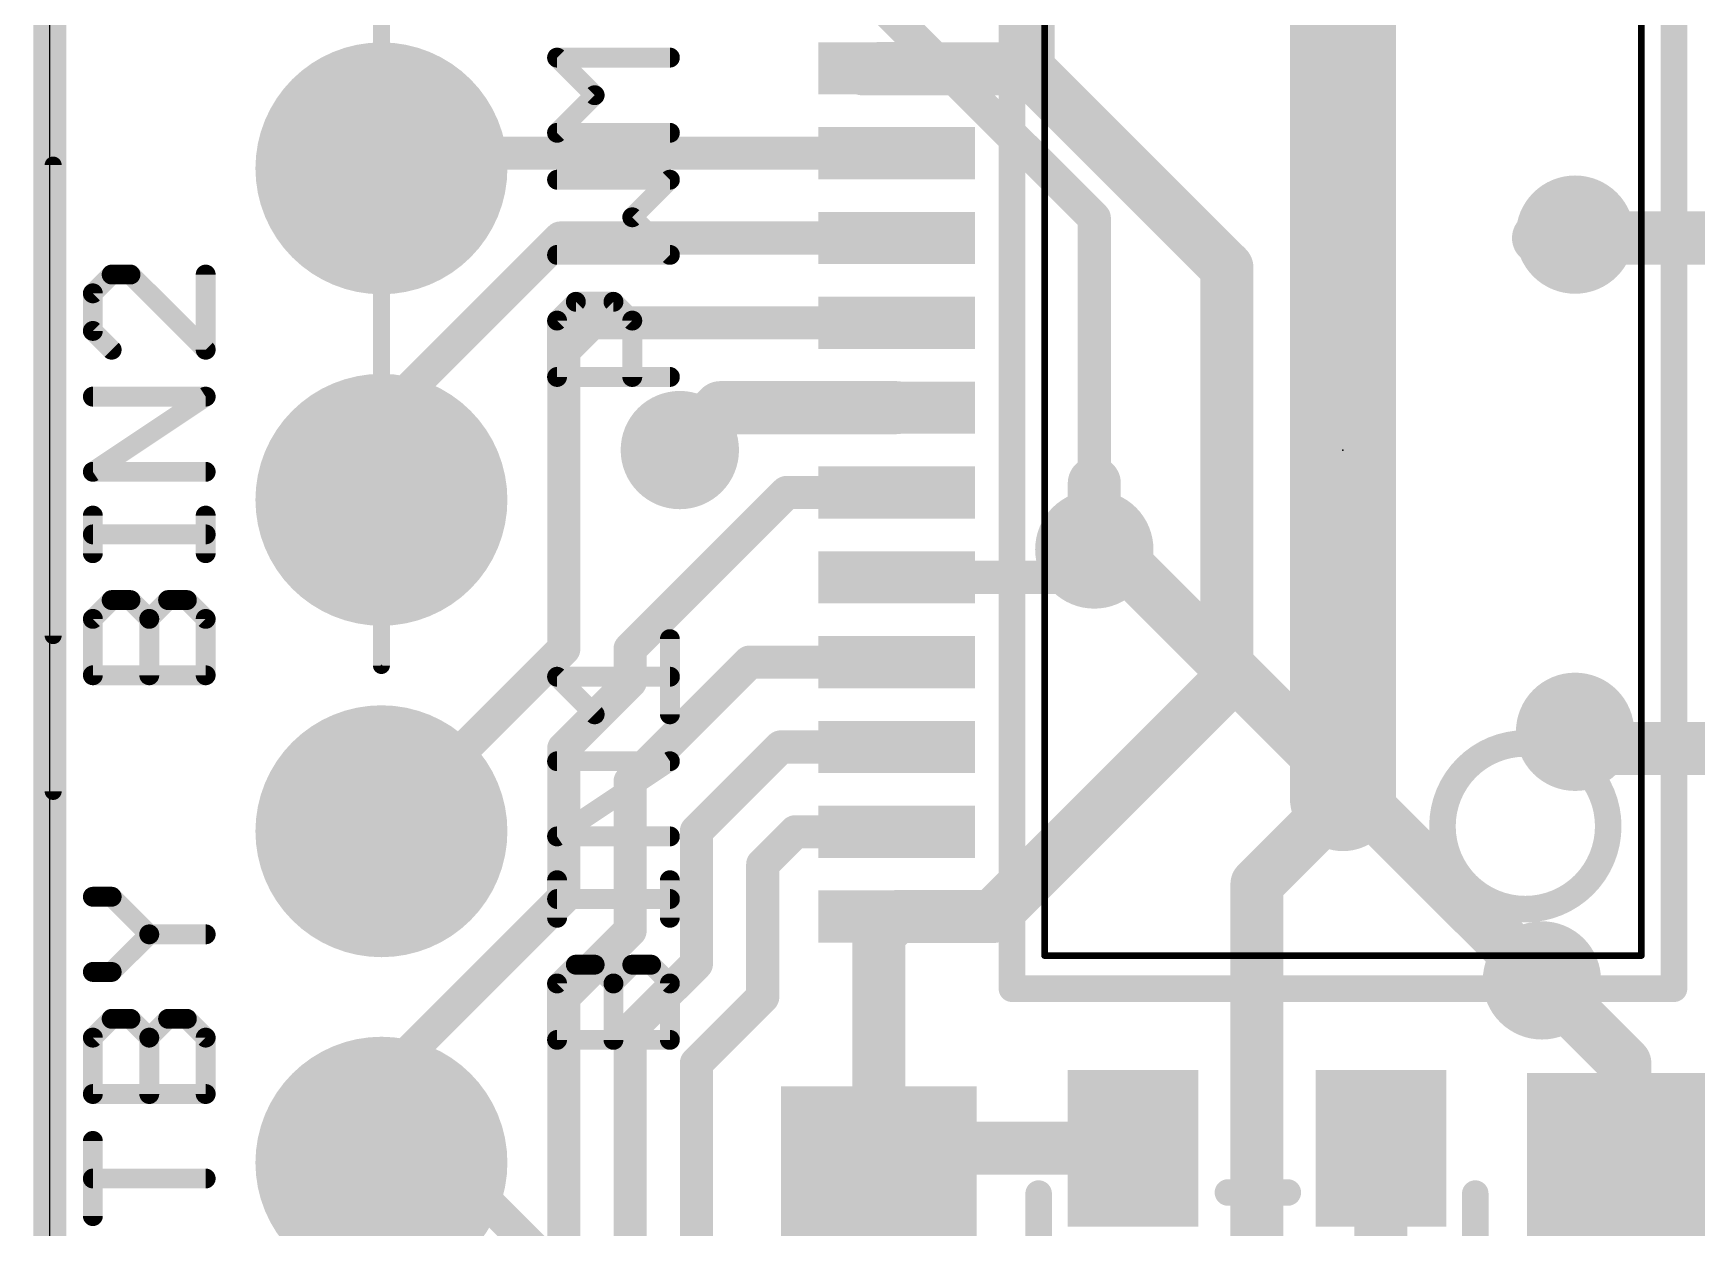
# Model space of a CAD drawing. Extents: x -5.2 to 31.1, y -9.3 to 38.1.
# Drawn here: x -0.13 to 12.62, y 9.03 to 18.18 of the extents above; entities that cross this region are included whole.
import ezdxf

# ---------------------------------------------------------------- set-up
doc = ezdxf.new("R2010")
doc.units = 0
for name, color, linetype in [('1', 12, 'CONTINUOUS'), ('16', 132, 'CONTINUOUS'), ('17', 110, 'CONTINUOUS'), ('18', 110, 'CONTINUOUS'), ('20', 53, 'CONTINUOUS'), ('21', 40, 'CONTINUOUS'), ('23', 40, 'CONTINUOUS'), ('47', 253, 'CONTINUOUS')]:
    doc.layers.add(name, color=color, linetype=linetype)

# ---------------------------------------------------------------- blocks, each defined once
blk = doc.blocks.new('RECT')
blk.add_solid([(-0.5, -0.5), (0.5, -0.5), (-0.5, 0.5), (0.5, 0.5)])
blk = doc.blocks.new('ROUNDP')
at = {"const_width": 0.5}
blk.add_lwpolyline([(0, -0.25, 1), (0, 0.25, 1), (0, -0.25)], format="xyb", dxfattribs=at)
blk = doc.blocks.new('ROUNDV')
at = {"const_width": 0.5}
blk.add_lwpolyline([(0, -0.25, 1), (0, 0.25, 1), (0, -0.25)], format="xyb", dxfattribs=at)

msp = doc.modelspace()

# ---------------------------------------------------------------- linework, layer by layer
at = {"layer": '1'}
for points, const_width in [([(9.906, 12.319), (9.906, 19.558)], 0.8128), ([(7.493, 18.561), (7.493, 17.907)], 0.4064), ([(6.232, 17.907), (6.486, 17.911)], 0.4064), ([(7.493, 17.907), (6.232, 17.907)], 0.4064), ([(9.017, 16.383), (7.493, 17.907)], 0.4064), ([(2.656, 17.261), (2.54, 17.145)], 0.254), ([(6.486, 17.261), (2.656, 17.261)], 0.254), ([(11.404, 16.611), (11.684, 16.637)], 0.4064), ([(3.911, 16.611), (2.54, 15.24)], 0.254), ([(6.486, 16.611), (3.911, 16.611)], 0.254), ([(13.326, 16.611), (11.404, 16.611)], 0.4064), ([(9.017, 13.208), (9.017, 16.383)], 0.4064), ([(4.15, 15.961), (3.937, 15.748)], 0.254), ([(6.486, 15.961), (4.15, 15.961)], 0.254), ([(3.937, 15.748), (3.937, 13.462)], 0.254), ([(5.136, 15.311), (4.826, 14.986)], 0.4064), ([(6.486, 15.311), (5.136, 15.311)], 0.4064), ([(2.54, 15.24), (2.54, 14.605)], 0.254), ([(5.644, 14.661), (4.445, 13.462)], 0.254), ([(6.486, 14.661), (5.644, 14.661)], 0.254), ([(8.001, 14.224), (7.788, 14.011)], 0.254), ([(7.788, 14.011), (6.486, 14.011)], 0.254), ([(3.937, 13.462), (2.54, 12.065)], 0.254), ([(4.445, 13.462), (4.445, 13.208)], 0.254), ([(5.36, 13.361), (4.445, 12.446)], 0.254), ([(6.486, 13.361), (5.36, 13.361)], 0.254), ([(7.22, 11.411), (9.017, 13.208)], 0.4064), ([(4.445, 13.208), (3.937, 12.7)], 0.254), ([(11.811, 12.7), (11.684, 12.827)], 0.4064), ([(13.072, 12.7), (11.811, 12.7)], 0.4064), ([(3.937, 12.7), (3.937, 11.557)], 0.254), ([(5.599, 12.711), (4.953, 12.065)], 0.254), ([(6.486, 12.711), (5.599, 12.711)], 0.254), ([(4.445, 12.446), (4.445, 11.303)], 0.254), ([(9.906, 12.319), (9.247, 11.66)], 0.4064), ([(4.953, 12.065), (4.953, 11.049)], 0.254), ([(5.711, 12.061), (5.461, 11.811)], 0.254), ([(6.486, 12.061), (5.711, 12.061)], 0.254), ([(5.461, 11.811), (5.461, 10.795)], 0.254), ([(9.247, 11.66), (9.247, 7.636)], 0.4064), ([(3.937, 11.557), (2.54, 10.16)], 0.254), ([(6.486, 11.411), (6.35, 11.275)], 0.4064), ([(6.486, 11.411), (7.22, 11.411)], 0.4064), ([(6.35, 11.275), (6.35, 9.459)], 0.4064), ([(4.445, 11.303), (3.937, 10.795)], 0.254), ([(4.953, 11.049), (4.445, 10.541)], 0.254), ([(12.065, 10.287), (11.43, 10.922)], 0.4064), ([(3.937, 10.795), (3.937, 8.89)], 0.254), ([(5.461, 10.795), (4.953, 10.287)], 0.254), ([(4.445, 10.541), (4.445, 6.985)], 0.254), ([(12.065, 9.562), (12.065, 10.287)], 0.4064), ([(4.953, 10.287), (4.953, 4.318)], 0.254), ([(2.54, 10.16), (2.54, 9.525)], 0.254), ([(6.35, 9.459), (6.527, 9.636)], 0.4064), ([(6.527, 9.636), (8.297, 9.636)], 0.4064), ([(10.197, 9.636), (10.197, 8.726)], 0.4064), ([(12.065, 9.562), (12.409, 9.562)], 0.254), ([(12.409, 9.562), (13.589, 8.382)], 0.254)]:
    msp.add_lwpolyline(points, dxfattribs=dict(at, const_width=const_width))
for points, const_width in [([(6.232, 18.0086, 1), (6.232, 17.8054)], 0.2032), ([(6.2304, 18.0086, 1), (6.2336, 17.8054)], 0.2032), ([(6.4876, 17.8094, 1), (6.4844, 18.0126)], 0.2032), ([(7.5648, 17.9788, 1), (7.4212, 17.8352)], 0.2032), ([(7.493, 17.8054, 1), (7.493, 18.0086)], 0.2032), ([(7.3914, 17.907, 1), (7.5946, 17.907)], 0.2032), ([(2.656, 17.3245, 1), (2.656, 17.1975)], 0.127), ([(2.7009, 17.2161, 1), (2.6111, 17.3059)], 0.127), ([(6.486, 17.1975, 1), (6.486, 17.3245)], 0.127), ([(2.4951, 17.1899, 1), (2.5849, 17.1001)], 0.127), ([(11.6934, 16.5358, 1), (11.6746, 16.7382)], 0.2032), ([(3.911, 16.6745, 1), (3.911, 16.5475)], 0.127), ([(3.9559, 16.5661, 1), (3.8661, 16.6559)], 0.127), ([(6.486, 16.5475, 1), (6.486, 16.6745)], 0.127), ([(11.404, 16.7126, 1), (11.404, 16.5094)], 0.2032), ([(11.3946, 16.7122, 1), (11.4134, 16.5098)], 0.2032), ([(9.1186, 16.383, 1), (8.9154, 16.383)], 0.2032), ([(8.9452, 16.3112, 1), (9.0888, 16.4548)], 0.2032), ([(4.15, 16.0245, 1), (4.15, 15.8975)], 0.127), ([(4.1949, 15.9161, 1), (4.1051, 16.0059)], 0.127), ([(6.486, 15.8975, 1), (6.486, 16.0245)], 0.127), ([(4.0005, 15.748, 1), (3.8735, 15.748)], 0.127), ([(3.8921, 15.7929, 1), (3.9819, 15.7031)], 0.127), ([(5.136, 15.4126, 1), (5.136, 15.2094)], 0.2032), ([(5.2095, 15.2409, 1), (5.0625, 15.3811)], 0.2032), ([(6.486, 15.2094, 1), (6.486, 15.4126)], 0.2032), ([(2.6035, 15.24, 1), (2.4765, 15.24)], 0.127), ([(2.4951, 15.2849, 1), (2.5849, 15.1951)], 0.127), ([(4.7525, 15.0561, 1), (4.8995, 14.9159)], 0.2032), ([(5.644, 14.7245, 1), (5.644, 14.5975)], 0.127), ([(5.6889, 14.6161, 1), (5.5991, 14.7059)], 0.127), ([(6.486, 14.5975, 1), (6.486, 14.7245)], 0.127), ([(2.4765, 14.605, 1), (2.6035, 14.605)], 0.127), ([(8.0459, 14.1791, 1), (7.9561, 14.2689)], 0.127), ([(6.486, 14.0745, 1), (6.486, 13.9475)], 0.127), ([(7.7431, 14.0559, 1), (7.8329, 13.9661)], 0.127), ([(7.788, 13.9475, 1), (7.788, 14.0745)], 0.127), ([(3.8735, 13.462, 1), (4.0005, 13.462)], 0.127), ([(3.9819, 13.4171, 1), (3.8921, 13.5069)], 0.127), ([(4.5085, 13.462, 1), (4.3815, 13.462)], 0.127), ([(4.4001, 13.5069, 1), (4.4899, 13.4171)], 0.127), ([(5.36, 13.4245, 1), (5.36, 13.2975)], 0.127), ([(5.4049, 13.3161, 1), (5.3151, 13.4059)], 0.127), ([(6.486, 13.2975, 1), (6.486, 13.4245)], 0.127), ([(9.0888, 13.1362, 1), (8.9452, 13.2798)], 0.2032), ([(4.3815, 13.208, 1), (4.5085, 13.208)], 0.127), ([(4.4899, 13.1631, 1), (4.4001, 13.2529)], 0.127), ([(8.9154, 13.208, 1), (9.1186, 13.208)], 0.2032), ([(11.7558, 12.8988, 1), (11.6122, 12.7552)], 0.2032), ([(11.811, 12.8016, 1), (11.811, 12.5984)], 0.2032), ([(11.7392, 12.6282, 1), (11.8828, 12.7718)], 0.2032), ([(4.0005, 12.7, 1), (3.8735, 12.7)], 0.127), ([(3.8921, 12.7449, 1), (3.9819, 12.6551)], 0.127), ([(5.599, 12.7745, 1), (5.599, 12.6475)], 0.127), ([(5.6439, 12.6661, 1), (5.5541, 12.7559)], 0.127), ([(6.486, 12.6475, 1), (6.486, 12.7745)], 0.127), ([(4.5085, 12.446, 1), (4.3815, 12.446)], 0.127), ([(4.4001, 12.4909, 1), (4.4899, 12.4011)], 0.127), ([(9.7028, 12.319, 1), (10.1092, 12.319)], 0.4064), ([(9.9778, 12.2472, 1), (9.8342, 12.3908)], 0.2032), ([(2.4951, 12.1099, 1), (2.5849, 12.0201)], 0.127), ([(5.0165, 12.065, 1), (4.8895, 12.065)], 0.127), ([(4.9081, 12.1099, 1), (4.9979, 12.0201)], 0.127), ([(5.711, 12.1245, 1), (5.711, 11.9975)], 0.127), ([(5.7559, 12.0161, 1), (5.6661, 12.1059)], 0.127), ([(6.486, 11.9975, 1), (6.486, 12.1245)], 0.127), ([(5.5245, 11.811, 1), (5.3975, 11.811)], 0.127), ([(5.4161, 11.8559, 1), (5.5059, 11.7661)], 0.127), ([(9.3486, 11.66, 1), (9.1454, 11.66)], 0.2032), ([(9.1752, 11.7318, 1), (9.3188, 11.5882)], 0.2032), ([(3.8735, 11.557, 1), (4.0005, 11.557)], 0.127), ([(3.9819, 11.5121, 1), (3.8921, 11.6019)], 0.127), ([(6.486, 11.5126, 1), (6.486, 11.3094)], 0.2032), ([(6.5578, 11.3392, 1), (6.4142, 11.4828)], 0.2032), ([(7.22, 11.3094, 1), (7.22, 11.5126)], 0.2032), ([(6.4516, 11.275, 1), (6.2484, 11.275)], 0.2032), ([(7.1482, 11.4828, 1), (7.2918, 11.3392)], 0.2032), ([(4.3815, 11.303, 1), (4.5085, 11.303)], 0.127), ([(4.4899, 11.2581, 1), (4.4001, 11.3479)], 0.127), ([(6.2782, 11.3468, 1), (6.4218, 11.2032)], 0.2032), ([(4.8895, 11.049, 1), (5.0165, 11.049)], 0.127), ([(4.9979, 11.0041, 1), (4.9081, 11.0939)], 0.127), ([(11.5018, 10.9938, 1), (11.3582, 10.8502)], 0.2032), ([(4.0005, 10.795, 1), (3.8735, 10.795)], 0.127), ([(3.8921, 10.8399, 1), (3.9819, 10.7501)], 0.127), ([(5.3975, 10.795, 1), (5.5245, 10.795)], 0.127), ([(5.5059, 10.7501, 1), (5.4161, 10.8399)], 0.127), ([(4.5085, 10.541, 1), (4.3815, 10.541)], 0.127), ([(4.4001, 10.5859, 1), (4.4899, 10.4961)], 0.127), ([(12.1666, 10.287, 1), (11.9634, 10.287)], 0.2032), ([(11.9932, 10.2152, 1), (12.1368, 10.3588)], 0.2032), ([(5.0165, 10.287, 1), (4.8895, 10.287)], 0.127), ([(4.9081, 10.3319, 1), (4.9979, 10.2421)], 0.127), ([(2.6035, 10.16, 1), (2.4765, 10.16)], 0.127), ([(2.4951, 10.2049, 1), (2.5849, 10.1151)], 0.127), ([(6.527, 9.7376, 1), (6.527, 9.5344)], 0.2032), ([(6.5988, 9.5642, 1), (6.4552, 9.7078)], 0.2032), ([(8.297, 9.5344, 1), (8.297, 9.7376)], 0.2032), ([(10.2986, 9.636, 1), (10.0954, 9.636)], 0.2032), ([(12.065, 9.6255, 1), (12.065, 9.4985)], 0.127), ([(12.4539, 9.6069, 1), (12.3641, 9.5171)], 0.127), ([(12.409, 9.4985, 1), (12.409, 9.6255)], 0.127), ([(2.4765, 9.525, 1), (2.6035, 9.525)], 0.127), ([(6.2484, 9.459, 1), (6.4516, 9.459)], 0.2032), ([(6.2782, 9.5308, 1), (6.4218, 9.3872)], 0.2032), ([(11.9634, 9.562, 1), (12.1666, 9.562)], 0.2032)]:
    msp.add_lwpolyline(points, format="xyb", dxfattribs=dict(at, const_width=const_width))
at = {"layer": '16'}
for points, const_width in [([(0, 0), (0, 26.73)], 0.254), ([(2.54, 22.225), (8.001, 16.764)], 0.254), ([(8.001, 16.764), (8.001, 14.732)], 0.254), ([(4.826, 14.986), (4.953, 14.986)], 0.4064), ([(8.001, 14.351), (8.001, 14.732)], 0.4064), ([(8.001, 14.732), (8.001, 14.224)], 0.254), ([(11.43, 10.922), (8.001, 14.351)], 0.4064), ([(2.54, 9.525), (3.048, 9.525)], 0.254), ([(3.048, 9.525), (8.255, 4.318)], 0.254)]:
    msp.add_lwpolyline(points, dxfattribs=dict(at, const_width=const_width))
for points, const_width in [([(8.0645, 16.764, 1), (7.9375, 16.764)], 0.127), ([(7.9561, 16.7191, 1), (8.0459, 16.8089)], 0.127), ([(4.826, 15.0876, 1), (4.826, 14.8844)], 0.2032), ([(4.953, 14.8844, 1), (4.953, 15.0876)], 0.2032), ([(8.1026, 14.732, 1), (7.8994, 14.732)], 0.2032), ([(8.0645, 14.732, 1), (7.9375, 14.732)], 0.127), ([(7.9375, 14.732, 1), (8.0645, 14.732)], 0.127), ([(8.0728, 14.4228, 1), (7.9292, 14.2792)], 0.2032), ([(7.8994, 14.351, 1), (8.1026, 14.351)], 0.2032), ([(7.9375, 14.224, 1), (8.0645, 14.224)], 0.127), ([(11.3582, 10.8502, 1), (11.5018, 10.9938)], 0.2032), ([(2.54, 9.5885, 1), (2.54, 9.4615)], 0.127), ([(3.0929, 9.5699, 1), (3.0031, 9.4801)], 0.127), ([(3.048, 9.4615, 1), (3.048, 9.5885)], 0.127)]:
    msp.add_lwpolyline(points, format="xyb", dxfattribs=dict(at, const_width=const_width))
at = {"layer": '20'}
msp.add_line((0, 2.54), (0, 24.13), dxfattribs=at)
at = {"layer": '21'}
for points, const_width in [([(7.37, 19.114), (7.37, 10.858)], 0.2032), ([(12.442, 10.858), (12.442, 19.114)], 0.2032), ([(7.62, 18.86), (7.62, 11.112)], 0.0508), ([(12.192, 11.112), (12.192, 18.86)], 0.0508), ([(4.1736, 17.7053), (3.8855, 17.9935)], 0.1524), ([(3.8855, 17.9935), (4.7498, 17.9935)], 0.1524), ([(3.8855, 17.4172), (4.1736, 17.7053)], 0.1524), ([(4.7498, 17.4172), (3.8855, 17.4172)], 0.1524), ([(4.7498, 17.0579), (3.8855, 17.0579)], 0.1524), ([(4.4617, 16.7698), (4.7498, 17.0579)], 0.1524), ([(4.7498, 16.4817), (4.4617, 16.7698)], 0.1524), ([(3.8855, 16.4817), (4.7498, 16.4817)], 0.1524), ([(0.4735, 16.3311), (0.3295, 16.1871)], 0.1524), ([(0.6176, 16.3311), (0.4735, 16.3311)], 0.1524), ([(1.1938, 15.7549), (0.6176, 16.3311)], 0.1524), ([(1.1938, 16.3311), (1.1938, 15.7549)], 0.1524), ([(0.3295, 16.1871), (0.3295, 15.899)], 0.1524), ([(3.8855, 15.9784), (4.0295, 16.1224)], 0.1524), ([(4.0295, 16.1224), (4.3176, 16.1224)], 0.1524), ([(4.3176, 16.1224), (4.4617, 15.9784)], 0.1524), ([(0.3295, 15.899), (0.4735, 15.7549)], 0.1524), ([(3.8855, 15.5462), (3.8855, 15.9784)], 0.1524), ([(4.4617, 15.9784), (4.4617, 15.5462)], 0.1524), ([(4.7498, 15.5462), (3.8855, 15.5462)], 0.1524), ([(0.3295, 14.8194), (1.1938, 15.3956)], 0.1524), ([(1.1938, 15.3956), (0.3295, 15.3956)], 0.1524), ([(1.1938, 14.8194), (0.3295, 14.8194)], 0.1524), ([(0.3295, 14.1957), (0.3295, 14.4838)], 0.1524), ([(1.1938, 14.1957), (1.1938, 14.4838)], 0.1524), ([(1.1938, 14.3398), (0.3295, 14.3398)], 0.1524), ([(0.3295, 13.6924), (0.4735, 13.8364)], 0.1524), ([(0.4735, 13.8364), (0.6176, 13.8364)], 0.1524), ([(0.6176, 13.8364), (0.7616, 13.6924)], 0.1524), ([(0.7616, 13.6924), (0.9057, 13.8364)], 0.1524), ([(0.9057, 13.8364), (1.0497, 13.8364)], 0.1524), ([(1.0497, 13.8364), (1.1938, 13.6924)], 0.1524), ([(0.3295, 13.2602), (0.3295, 13.6924)], 0.1524), ([(0.7616, 13.2602), (0.7616, 13.6924)], 0.1524), ([(1.1938, 13.6924), (1.1938, 13.2602)], 0.1524), ([(4.7498, 12.9609), (4.7498, 13.5371)], 0.1524), ([(1.1938, 13.2602), (0.3295, 13.2602)], 0.1524), ([(4.1736, 12.9609), (3.8855, 13.249)], 0.1524), ([(3.8855, 13.249), (4.7498, 13.249)], 0.1524), ([(3.8855, 12.0254), (4.7498, 12.6016)], 0.1524), ([(4.7498, 12.6016), (3.8855, 12.6016)], 0.1524), ([(4.7498, 12.0254), (3.8855, 12.0254)], 0.1524), ([(3.8855, 11.4017), (3.8855, 11.6898)], 0.1524), ([(4.7498, 11.4017), (4.7498, 11.6898)], 0.1524), ([(0.4735, 11.563), (0.3295, 11.563)], 0.1524), ([(0.7616, 11.2749), (0.4735, 11.563)], 0.1524), ([(4.7498, 11.5458), (3.8855, 11.5458)], 0.1524), ([(0.4735, 10.9868), (0.7616, 11.2749)], 0.1524), ([(0.7616, 11.2749), (1.1938, 11.2749)], 0.1524), ([(3.8855, 10.8984), (4.0295, 11.0424)], 0.1524), ([(4.0295, 11.0424), (4.1736, 11.0424)], 0.1524), ([(4.1736, 11.0424), (4.3176, 10.8984)], 0.1524), ([(4.3176, 10.8984), (4.4617, 11.0424)], 0.1524), ([(4.4617, 11.0424), (4.6057, 11.0424)], 0.1524), ([(4.6057, 11.0424), (4.7498, 10.8984)], 0.1524), ([(12.192, 11.112), (7.62, 11.112)], 0.0508), ([(0.3295, 10.9868), (0.4735, 10.9868)], 0.1524), ([(3.8855, 10.4662), (3.8855, 10.8984)], 0.1524), ([(4.3176, 10.4662), (4.3176, 10.8984)], 0.1524), ([(4.7498, 10.8984), (4.7498, 10.4662)], 0.1524), ([(12.442, 10.858), (7.37, 10.858)], 0.2032), ([(0.3295, 10.4834), (0.4735, 10.6275)], 0.1524), ([(0.4735, 10.6275), (0.6176, 10.6275)], 0.1524), ([(0.6176, 10.6275), (0.7616, 10.4834)], 0.1524), ([(0.7616, 10.4834), (0.9057, 10.6275)], 0.1524), ([(0.9057, 10.6275), (1.0497, 10.6275)], 0.1524), ([(1.0497, 10.6275), (1.1938, 10.4834)], 0.1524), ([(0.3295, 10.0512), (0.3295, 10.4834)], 0.1524), ([(0.7616, 10.0512), (0.7616, 10.4834)], 0.1524), ([(1.1938, 10.4834), (1.1938, 10.0512)], 0.1524), ([(4.7498, 10.4662), (3.8855, 10.4662)], 0.1524), ([(1.1938, 10.0512), (0.3295, 10.0512)], 0.1524), ([(0.3295, 9.1157), (0.3295, 9.6919)], 0.1524), ([(1.1938, 9.4038), (0.3295, 9.4038)], 0.1524), ([(7.5746, 7.9756), (7.5746, 9.2884)], 0.2032), ([(9.0246, 9.2964), (9.4834, 9.2964)], 0.2032), ([(10.9194, 9.2884), (10.9194, 7.9756)], 0.2032)]:
    msp.add_lwpolyline(points, dxfattribs=dict(at, const_width=const_width))
for points, const_width in [([(3.9124, 18.0204, 1), (3.8585, 17.9665)], 0.0762), ([(3.8855, 18.0316, 1), (3.8855, 17.9554)], 0.0762), ([(4.7498, 17.9554, 1), (4.7498, 18.0316)], 0.0762), ([(4.2005, 17.6784, 1), (4.1466, 17.7323)], 0.0762), ([(4.1466, 17.6784, 1), (4.2005, 17.7323)], 0.0762), ([(3.8585, 17.4442, 1), (3.9124, 17.3903)], 0.0762), ([(3.8855, 17.4553, 1), (3.8855, 17.3791)], 0.0762), ([(4.7498, 17.3791, 1), (4.7498, 17.4553)], 0.0762), ([(3.8855, 17.096, 1), (3.8855, 17.0198)], 0.0762), ([(4.7767, 17.031, 1), (4.7229, 17.0849)], 0.0762), ([(4.7498, 17.0198, 1), (4.7498, 17.096)], 0.0762), ([(4.4886, 16.7968, 1), (4.4347, 16.7429)], 0.0762), ([(4.4347, 16.7968, 1), (4.4886, 16.7429)], 0.0762), ([(3.8855, 16.5198, 1), (3.8855, 16.4436)], 0.0762), ([(4.7229, 16.4548, 1), (4.7767, 16.5087)], 0.0762), ([(4.7498, 16.4436, 1), (4.7498, 16.5198)], 0.0762), ([(0.4735, 16.3692, 1), (0.4735, 16.293)], 0.0762), ([(0.5005, 16.3042, 1), (0.4466, 16.3581)], 0.0762), ([(0.6445, 16.3581, 1), (0.5906, 16.3042)], 0.0762), ([(0.6176, 16.293, 1), (0.6176, 16.3692)], 0.0762), ([(1.2319, 16.3311, 1), (1.1557, 16.3311)], 0.0762), ([(0.3025, 16.214, 1), (0.3564, 16.1601)], 0.0762), ([(0.3676, 16.1871, 1), (0.2914, 16.1871)], 0.0762), ([(4.0295, 16.1605, 1), (4.0295, 16.0843)], 0.0762), ([(4.0565, 16.0955, 1), (4.0026, 16.1494)], 0.0762), ([(4.3446, 16.1494, 1), (4.2907, 16.0955)], 0.0762), ([(4.3176, 16.0843, 1), (4.3176, 16.1605)], 0.0762), ([(0.3564, 15.9259, 1), (0.3025, 15.872)], 0.0762), ([(0.2914, 15.899, 1), (0.3676, 15.899)], 0.0762), ([(3.8585, 16.0053, 1), (3.9124, 15.9514)], 0.0762), ([(3.9236, 15.9784, 1), (3.8474, 15.9784)], 0.0762), ([(4.4998, 15.9784, 1), (4.4236, 15.9784)], 0.0762), ([(4.4347, 15.9514, 1), (4.4886, 16.0053)], 0.0762), ([(0.4466, 15.728, 1), (0.5005, 15.7819)], 0.0762), ([(1.1669, 15.728, 1), (1.2207, 15.7819)], 0.0762), ([(1.1557, 15.7549, 1), (1.2319, 15.7549)], 0.0762), ([(3.8855, 15.5843, 1), (3.8855, 15.5081)], 0.0762), ([(3.8474, 15.5462, 1), (3.9236, 15.5462)], 0.0762), ([(4.4236, 15.5462, 1), (4.4998, 15.5462)], 0.0762), ([(4.7498, 15.5081, 1), (4.7498, 15.5843)], 0.0762), ([(0.3295, 15.4337, 1), (0.3295, 15.3575)], 0.0762), ([(1.2149, 15.3639, 1), (1.1727, 15.4273)], 0.0762), ([(1.1938, 15.3575, 1), (1.1938, 15.4337)], 0.0762), ([(0.3083, 14.8511, 1), (0.3506, 14.7877)], 0.0762), ([(0.3295, 14.8575, 1), (0.3295, 14.7813)], 0.0762), ([(1.1938, 14.7813, 1), (1.1938, 14.8575)], 0.0762), ([(0.3676, 14.4838, 1), (0.2914, 14.4838)], 0.0762), ([(1.2319, 14.4838, 1), (1.1557, 14.4838)], 0.0762), ([(0.3295, 14.3779, 1), (0.3295, 14.3017)], 0.0762), ([(1.1938, 14.3017, 1), (1.1938, 14.3779)], 0.0762), ([(0.2914, 14.1957, 1), (0.3676, 14.1957)], 0.0762), ([(1.1557, 14.1957, 1), (1.2319, 14.1957)], 0.0762), ([(0.4735, 13.8745, 1), (0.4735, 13.7983)], 0.0762), ([(0.5005, 13.8095, 1), (0.4466, 13.8634)], 0.0762), ([(0.6445, 13.8634, 1), (0.5906, 13.8095)], 0.0762), ([(0.6176, 13.7983, 1), (0.6176, 13.8745)], 0.0762), ([(0.9057, 13.8745, 1), (0.9057, 13.7983)], 0.0762), ([(0.9326, 13.8095, 1), (0.8787, 13.8634)], 0.0762), ([(1.0767, 13.8634, 1), (1.0228, 13.8095)], 0.0762), ([(1.0497, 13.7983, 1), (1.0497, 13.8745)], 0.0762), ([(0.3676, 13.6924, 1), (0.2914, 13.6924)], 0.0762), ([(0.7997, 13.6924, 1), (0.7235, 13.6924)], 0.0762), ([(1.2319, 13.6924, 1), (1.1557, 13.6924)], 0.0762), ([(0.3025, 13.7193, 1), (0.3564, 13.6654)], 0.0762), ([(0.7347, 13.7193, 1), (0.7886, 13.6654)], 0.0762), ([(0.7347, 13.6654, 1), (0.7886, 13.7193)], 0.0762), ([(1.1669, 13.6654, 1), (1.2207, 13.7193)], 0.0762), ([(4.7879, 13.5371, 1), (4.7117, 13.5371)], 0.0762), ([(0.3295, 13.2983, 1), (0.3295, 13.2221)], 0.0762), ([(0.2914, 13.2602, 1), (0.3676, 13.2602)], 0.0762), ([(0.7235, 13.2602, 1), (0.7997, 13.2602)], 0.0762), ([(1.1557, 13.2602, 1), (1.2319, 13.2602)], 0.0762), ([(1.1938, 13.2221, 1), (1.1938, 13.2983)], 0.0762), ([(3.9124, 13.276, 1), (3.8585, 13.2221)], 0.0762), ([(3.8855, 13.2871, 1), (3.8855, 13.2109)], 0.0762), ([(4.7498, 13.2109, 1), (4.7498, 13.2871)], 0.0762), ([(4.1466, 12.934, 1), (4.2005, 12.9879)], 0.0762), ([(4.7117, 12.9609, 1), (4.7879, 12.9609)], 0.0762), ([(11.303, 11.4681, 1), (11.303, 12.7381, 1), (11.303, 11.4681)], 0.2032), ([(3.8855, 12.6397, 1), (3.8855, 12.5635)], 0.0762), ([(4.7709, 12.5699, 1), (4.7287, 12.6333)], 0.0762), ([(4.7498, 12.5635, 1), (4.7498, 12.6397)], 0.0762), ([(3.8643, 12.0571, 1), (3.9066, 11.9937)], 0.0762), ([(3.8855, 12.0635, 1), (3.8855, 11.9873)], 0.0762), ([(4.7498, 11.9873, 1), (4.7498, 12.0635)], 0.0762), ([(3.9236, 11.6898, 1), (3.8474, 11.6898)], 0.0762), ([(4.7879, 11.6898, 1), (4.7117, 11.6898)], 0.0762), ([(0.3295, 11.6011, 1), (0.3295, 11.5249)], 0.0762), ([(0.5005, 11.5899, 1), (0.4466, 11.536)], 0.0762), ([(0.4735, 11.5249, 1), (0.4735, 11.6011)], 0.0762), ([(3.8855, 11.5839, 1), (3.8855, 11.5077)], 0.0762), ([(4.7498, 11.5077, 1), (4.7498, 11.5839)], 0.0762), ([(0.7616, 11.313, 1), (0.7616, 11.2368)], 0.0762), ([(0.7886, 11.2479, 1), (0.7347, 11.3018)], 0.0762), ([(1.1938, 11.2368, 1), (1.1938, 11.313)], 0.0762), ([(3.8474, 11.4017, 1), (3.9236, 11.4017)], 0.0762), ([(4.7117, 11.4017, 1), (4.7879, 11.4017)], 0.0762), ([(0.7347, 11.2479, 1), (0.7886, 11.3018)], 0.0762), ([(4.0295, 11.0805, 1), (4.0295, 11.0043)], 0.0762), ([(4.0565, 11.0155, 1), (4.0026, 11.0694)], 0.0762), ([(4.2005, 11.0694, 1), (4.1466, 11.0155)], 0.0762), ([(4.1736, 11.0043, 1), (4.1736, 11.0805)], 0.0762), ([(4.4617, 11.0805, 1), (4.4617, 11.0043)], 0.0762), ([(4.4886, 11.0155, 1), (4.4347, 11.0694)], 0.0762), ([(4.6327, 11.0694, 1), (4.5788, 11.0155)], 0.0762), ([(4.6057, 11.0043, 1), (4.6057, 11.0805)], 0.0762), ([(7.62, 11.1247, 1), (7.62, 11.0993)], 0.0254), ([(7.6073, 11.112, 1), (7.6327, 11.112)], 0.0254), ([(12.1793, 11.112, 1), (12.2047, 11.112)], 0.0254), ([(12.192, 11.0993, 1), (12.192, 11.1247)], 0.0254), ([(0.3295, 11.0249, 1), (0.3295, 10.9487)], 0.0762), ([(0.4466, 11.0137, 1), (0.5005, 10.9598)], 0.0762), ([(0.4735, 10.9487, 1), (0.4735, 11.0249)], 0.0762), ([(3.8585, 10.9253, 1), (3.9124, 10.8714)], 0.0762), ([(3.9236, 10.8984, 1), (3.8474, 10.8984)], 0.0762), ([(4.3557, 10.8984, 1), (4.2795, 10.8984)], 0.0762), ([(4.2907, 10.9253, 1), (4.3446, 10.8714)], 0.0762), ([(4.2907, 10.8714, 1), (4.3446, 10.9253)], 0.0762), ([(4.7879, 10.8984, 1), (4.7117, 10.8984)], 0.0762), ([(4.7229, 10.8714, 1), (4.7767, 10.9253)], 0.0762), ([(7.37, 10.9088, 1), (7.37, 10.8072)], 0.1016), ([(12.442, 10.8072, 1), (12.442, 10.9088)], 0.1016), ([(7.3192, 10.858, 1), (7.4208, 10.858)], 0.1016), ([(12.3912, 10.858, 1), (12.4928, 10.858)], 0.1016), ([(0.4735, 10.6656, 1), (0.4735, 10.5894)], 0.0762), ([(0.5005, 10.6005, 1), (0.4466, 10.6544)], 0.0762), ([(0.6445, 10.6544, 1), (0.5906, 10.6005)], 0.0762), ([(0.6176, 10.5894, 1), (0.6176, 10.6656)], 0.0762), ([(0.9057, 10.6656, 1), (0.9057, 10.5894)], 0.0762), ([(0.9326, 10.6005, 1), (0.8787, 10.6544)], 0.0762), ([(1.0767, 10.6544, 1), (1.0228, 10.6005)], 0.0762), ([(1.0497, 10.5894, 1), (1.0497, 10.6656)], 0.0762), ([(0.3676, 10.4834, 1), (0.2914, 10.4834)], 0.0762), ([(0.3025, 10.5103, 1), (0.3564, 10.4565)], 0.0762), ([(0.7997, 10.4834, 1), (0.7235, 10.4834)], 0.0762), ([(0.7347, 10.5103, 1), (0.7886, 10.4565)], 0.0762), ([(0.7347, 10.4565, 1), (0.7886, 10.5103)], 0.0762), ([(1.2319, 10.4834, 1), (1.1557, 10.4834)], 0.0762), ([(1.1669, 10.4565, 1), (1.2207, 10.5103)], 0.0762), ([(3.8855, 10.5043, 1), (3.8855, 10.4281)], 0.0762), ([(3.8474, 10.4662, 1), (3.9236, 10.4662)], 0.0762), ([(4.2795, 10.4662, 1), (4.3557, 10.4662)], 0.0762), ([(4.7117, 10.4662, 1), (4.7879, 10.4662)], 0.0762), ([(4.7498, 10.4281, 1), (4.7498, 10.5043)], 0.0762), ([(0.3295, 10.0893, 1), (0.3295, 10.0131)], 0.0762), ([(0.2914, 10.0512, 1), (0.3676, 10.0512)], 0.0762), ([(0.7235, 10.0512, 1), (0.7997, 10.0512)], 0.0762), ([(1.1557, 10.0512, 1), (1.2319, 10.0512)], 0.0762), ([(1.1938, 10.0131, 1), (1.1938, 10.0893)], 0.0762), ([(0.3676, 9.6919, 1), (0.2914, 9.6919)], 0.0762), ([(0.3295, 9.4419, 1), (0.3295, 9.3657)], 0.0762), ([(1.1938, 9.3657, 1), (1.1938, 9.4419)], 0.0762), ([(7.6254, 9.2884, 1), (7.5238, 9.2884)], 0.1016), ([(9.0246, 9.3472, 1), (9.0246, 9.2456)], 0.1016), ([(9.4834, 9.2456, 1), (9.4834, 9.3472)], 0.1016), ([(10.9702, 9.2884, 1), (10.8686, 9.2884)], 0.1016), ([(0.2914, 9.1157, 1), (0.3676, 9.1157)], 0.0762)]:
    msp.add_lwpolyline(points, format="xyb", dxfattribs=dict(at, const_width=const_width))
at = {"layer": '23'}
for p in [(9.906, 14.986), (2.54, 13.335)]:
    msp.add_point(p, dxfattribs=at)
at = {"layer": '47', "const_width": 0.13}
for points in [[(0.0254, 13.5636), (0.0254, 37.6624)], [(0.0254, 12.3698), (0.0254, 30.144)], [(2.54, 13.335), (2.54, 30.144)], [(0.0254, 17.1704), (0.0254, -9.189)]]:
    msp.add_lwpolyline(points, dxfattribs=at)
at = {"layer": '47', "const_width": 0.065}
for points in [[(0.0579, 17.1704, 1), (-0.0071, 17.1704)], [(-0.0071, 13.5636, 1), (0.0579, 13.5636)], [(2.5075, 13.335, 1), (2.5725, 13.335)], [(-0.0071, 12.3698, 1), (0.0579, 12.3698)]]:
    msp.add_lwpolyline(points, format="xyb", dxfattribs=at)

# ---------------------------------------------------------------- block references
at = {"layer": '1'}
for p, xscale, yscale, rotation in [((6.486, 17.911), 0.4, 1.2, 90), ((6.486, 17.261), 0.4, 1.2, 90), ((6.486, 16.611), 0.4, 1.2, 90), ((6.486, 15.961), 0.4, 1.2, 90), ((6.486, 15.311), 0.4, 1.2, 90), ((6.486, 14.661), 0.4, 1.2, 90), ((6.486, 14.011), 0.4, 1.2, 90), ((6.486, 13.361), 0.4, 1.2, 90), ((6.486, 12.711), 0.4, 1.2, 90), ((6.486, 12.061), 0.4, 1.2, 90), ((6.486, 11.411), 0.4, 1.2, 90), ((12.065, 9.562), 1.3, 1.5, 270), ((6.35, 9.459), 1.3, 1.5, 270)]:
    msp.add_blockref('RECT', p, dxfattribs=dict(at, xscale=xscale, yscale=yscale, rotation=rotation))
at = {"layer": '1', "yscale": 1.2, "rotation": 180}
for p in [(8.297, 9.636), (10.197, 9.636)]:
    msp.add_blockref('RECT', p, dxfattribs=at)
at = {"layer": '17', "xscale": 1.9304, "yscale": 1.9304}
for p in [(2.54, 17.145), (2.54, 17.145), (2.54, 14.605), (2.54, 14.605), (2.54, 12.065), (2.54, 12.065), (2.54, 9.525), (2.54, 9.525)]:
    msp.add_blockref('ROUNDP', p, dxfattribs=at)
at = {"layer": '18', "xscale": 0.9064, "yscale": 0.9064}
for p in [(11.684, 16.637), (11.684, 16.637), (4.826, 14.986), (4.826, 14.986), (8.001, 14.224), (8.001, 14.224), (11.684, 12.827), (11.684, 12.827), (11.43, 10.922), (11.43, 10.922)]:
    msp.add_blockref('ROUNDV', p, dxfattribs=at)

doc.saveas('drawing.dxf')
